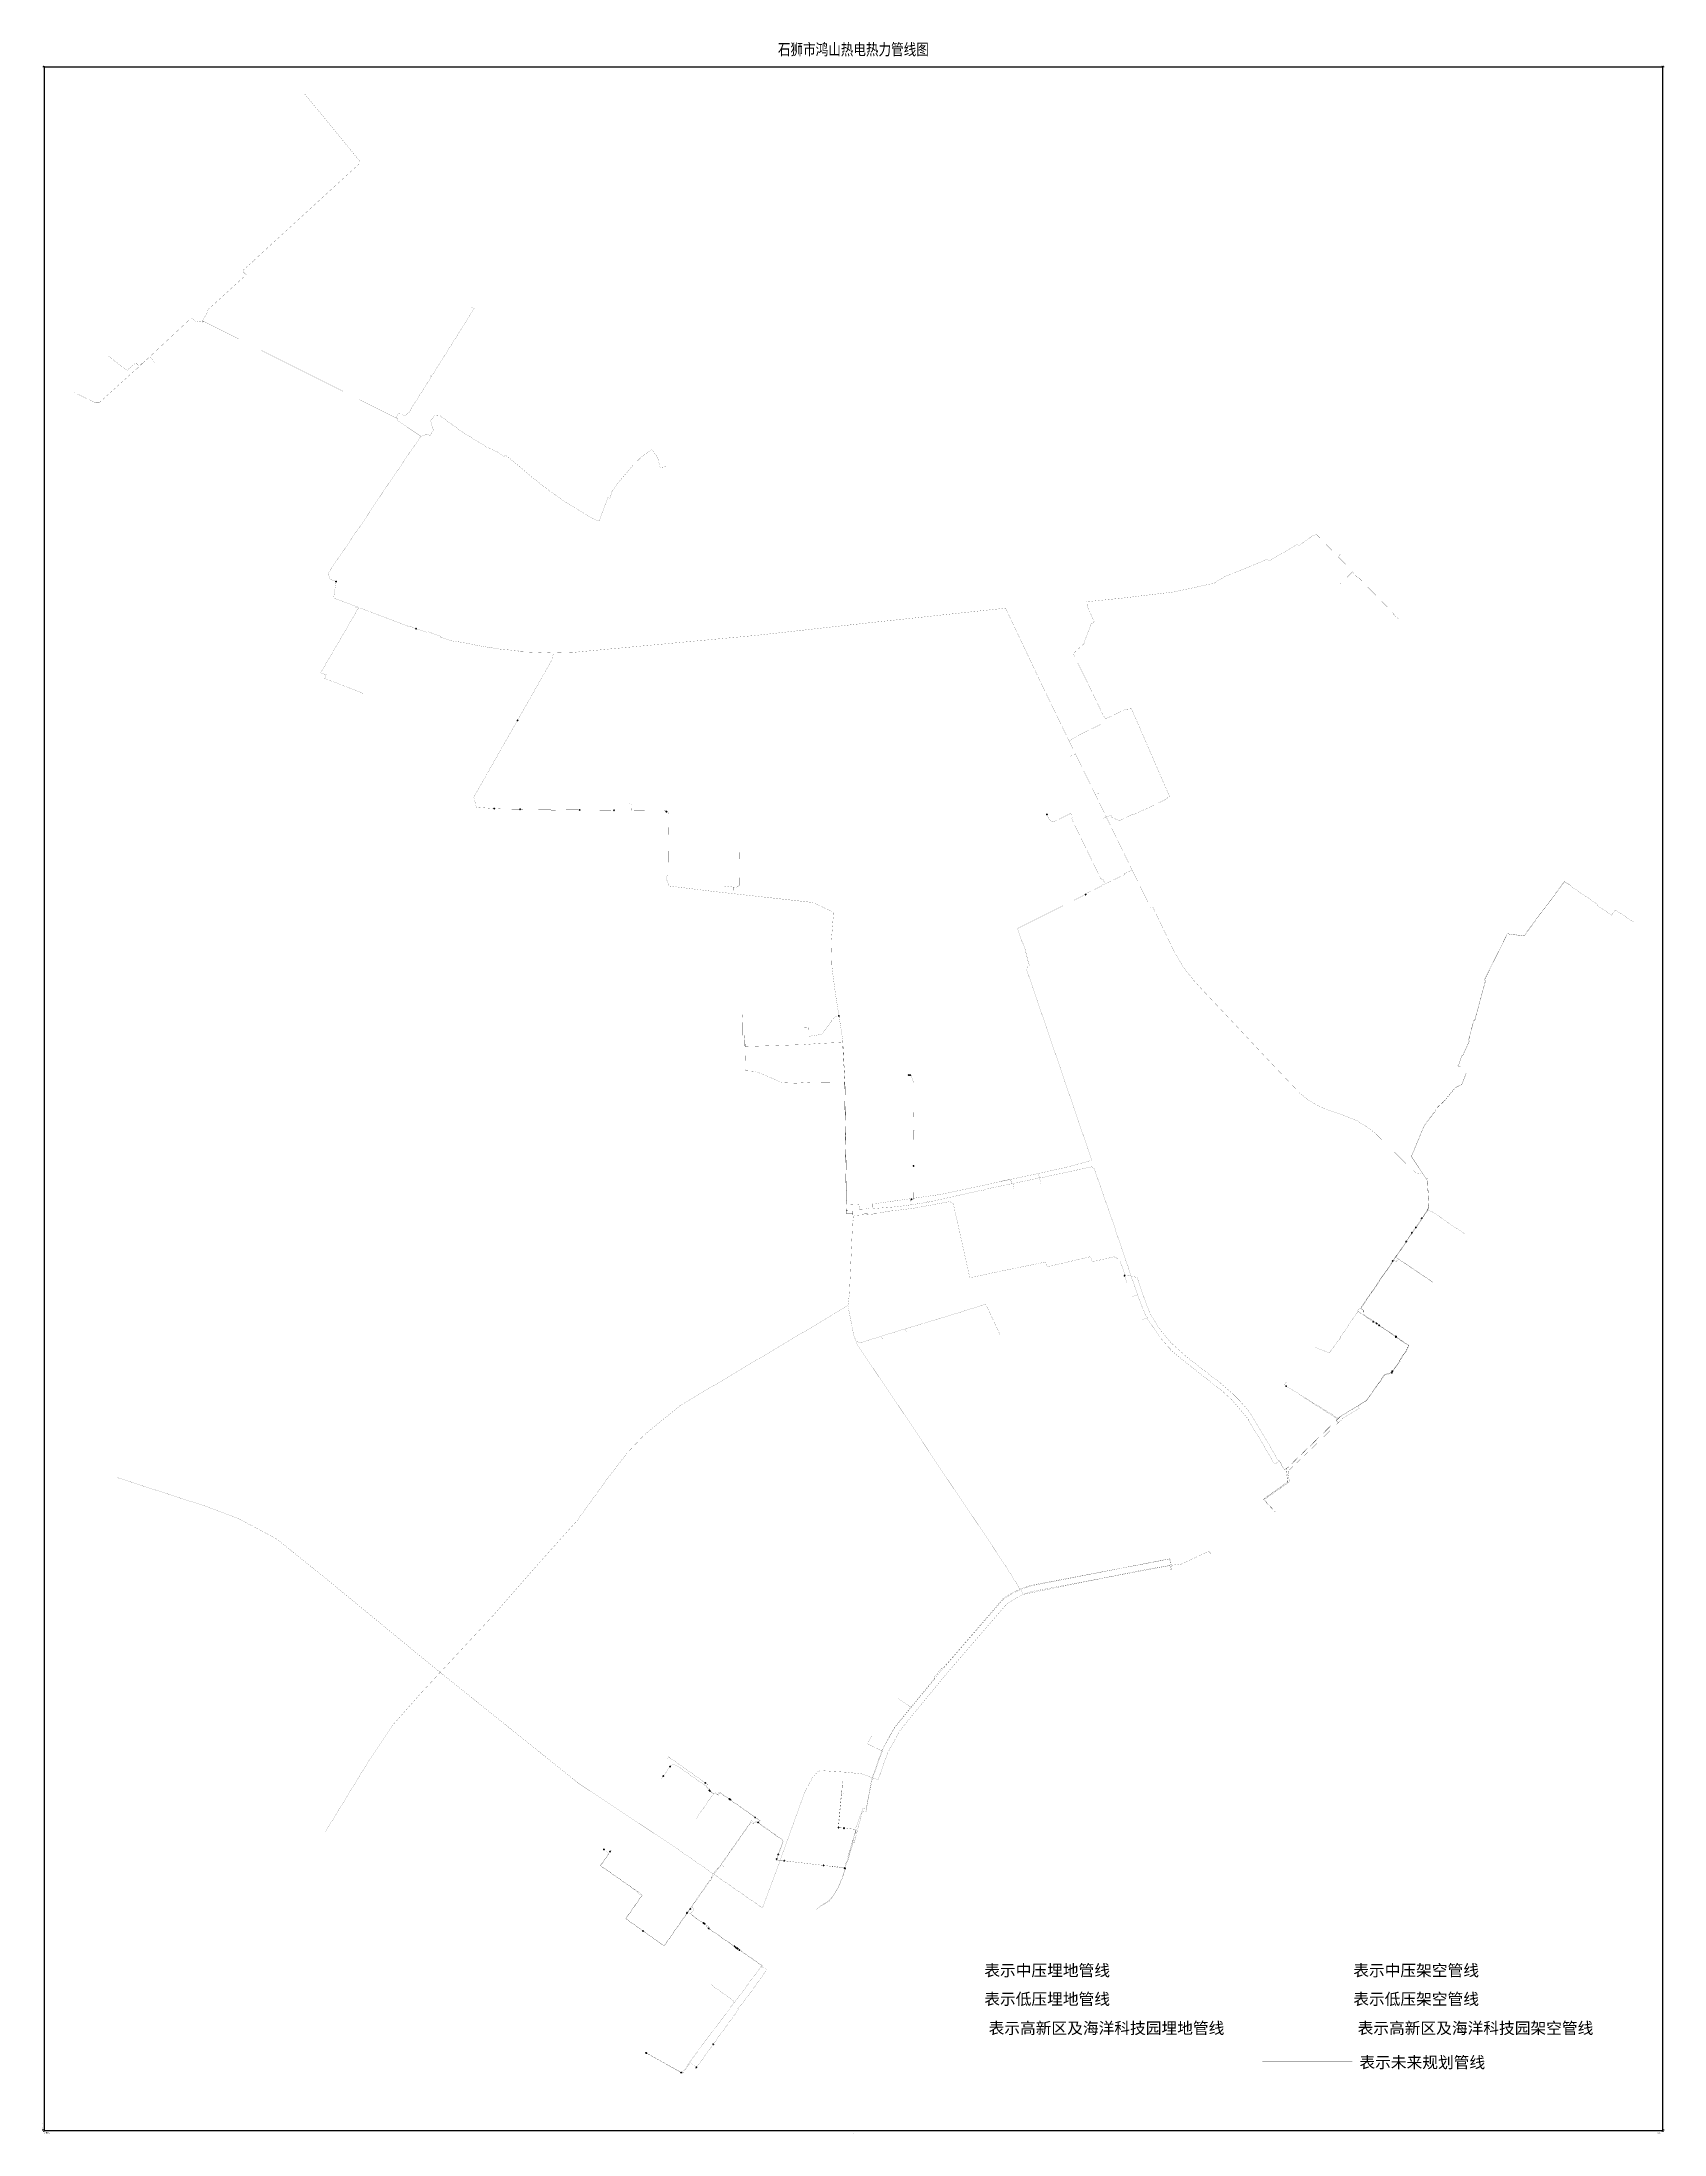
# Model space of a CAD drawing. Extents: x 368191 to 375232, y 2734299 to 2743380.
import ezdxf
from ezdxf.enums import TextEntityAlignment as Align

# ---------------------------------------------------------------- set-up
doc = ezdxf.new("R2010")
doc.units = 0
doc.header["$LTSCALE"] = 0.5
doc.linetypes.add('X1', pattern=[5, 4, -1])
doc.linetypes.add('X5', pattern=[3, 2, -1])
for name, color, linetype in [('TK', 7, 'CONTINUOUS'), ('ZJ', 7, 'CONTINUOUS'), ('中压管线', 3, 'CONTINUOUS'), ('低压管线', 1, 'CONTINUOUS'), ('抽口', 7, 'CONTINUOUS'), ('规划管线', 2, 'CONTINUOUS'), ('高新区、海洋科技园', 4, 'CONTINUOUS')]:
    doc.layers.add(name, color=color, linetype=linetype)
doc.styles.add('HZ', font='rs.shx', dxfattribs={"width": 0.8, "bigfont": 'hztxt.shx'})
doc.styles.add('宋体', font='')
doc.styles.add('等线体', font='simhei.ttf')
doc.styles.get('宋体').set_extended_font_data('SimSun')
doc.linetypes.add('732', pattern='A,9,-0.5,[162,AAA.SHX,S=1,R=0,X=0,Y=0],-0.5', length=10)

msp = doc.modelspace()

# ---------------------------------------------------------------- linework, layer by layer
at = {"layer": 'TK', "linetype": 'Continuous', "const_width": 0.25, "flags": 128}
msp.add_lwpolyline([(368195, 2734309), (375232, 2734309), (375232, 2743276), (368195, 2743276)], close=True, dxfattribs=at)
at = {"layer": 'TK', "linetype": 'Continuous', "flags": 128}
msp.add_lwpolyline([(368201, 2734315), (375226, 2734315), (375226, 2743270), (368201, 2743270)], close=True, dxfattribs=at)
at = {"layer": 'ZJ', "color": 3, "linetype": 'X5', "ltscale": 50, "const_width": 0.5, "flags": 128}
msp.add_lwpolyline([(371878.8, 2735011.9), (372269.1, 2735011.9)], dxfattribs=at)
at = {"layer": 'ZJ', "color": 3, "linetype": 'X1', "const_width": 0.5, "flags": 128}
msp.add_lwpolyline([(373480.2, 2735001.4), (373870.5, 2735001.4)], dxfattribs=at)
at = {"layer": 'ZJ', "color": 1, "linetype": 'X5', "ltscale": 50, "const_width": 0.5, "flags": 128}
msp.add_lwpolyline([(371878.8, 2734887.5), (372269.1, 2734887.5)], dxfattribs=at)
at = {"layer": 'ZJ', "color": 1, "linetype": 'Continuous', "const_width": 0.5, "flags": 128}
msp.add_lwpolyline([(373480.2, 2734877), (373870.5, 2734877)], dxfattribs=at)
at = {"layer": 'ZJ', "color": 4, "linetype": 'X5', "ltscale": 50, "const_width": 0.5, "flags": 128}
msp.add_lwpolyline([(371878.8, 2734761.2), (372269.1, 2734761.2)], dxfattribs=at)
at = {"layer": 'ZJ', "color": 4, "linetype": 'Continuous', "const_width": 0.5, "flags": 128}
msp.add_lwpolyline([(373480.2, 2734750.7), (373870.5, 2734750.7)], dxfattribs=at)
at = {"layer": 'ZJ', "color": 2, "ltscale": 50, "const_width": 0.5, "flags": 128}
msp.add_lwpolyline([(373488.4, 2734612.9), (373878.7, 2734612.9)], dxfattribs=at)
at = {"layer": '中压管线', "color": 3, "linetype": 'Continuous', "const_width": 0.5, "flags": 128}
for points in [[(371233.9, 2739068.1), (371233, 2739115.7)], [(372882.4, 2738055.8), (372870.8, 2738089.2), (372860, 2738099.4)]]:
    msp.add_lwpolyline(points, dxfattribs=at)
at = {"layer": '中压管线', "color": 3, "linetype": 'X1', "ltscale": 10, "const_width": 0.5, "flags": 128}
for points in [[(372860, 2738099.4), (372845.4, 2738106.9), (372749.5, 2738085.2), (372743.2, 2738107.7), (372585.3, 2738070.6), (372552.5, 2738063.5), (372547.9, 2738084.1), (372388.9, 2738051.8), (372327.2, 2738039.2), (372218.8, 2738015.8), (372172.7, 2738223.5), (372146.8, 2738337.9), (372132, 2738346.5), (371980.4, 2738318.6), (371903.5, 2738308.4), (371864.5, 2738304.6), (371826.7, 2738296.9), (371748.8, 2738294.1), (371683.6, 2738293.2), (371680.9, 2738518.4), (371679, 2738645.3), (371676.2, 2738865.6), (371671.8, 2738942.2), (371666.5, 2739037.5), (371574.4, 2739033.2), (371495.6, 2739027.8), (371386.2, 2739024), (371244, 2739019.4), (371242.1, 2739067.8), (371233.9, 2739068.1)], [(373557.5, 2737222.1), (373512.7, 2737299.7), (373432.8, 2737432.9), (373415.8, 2737453.2), (373389.4, 2737483.2), (373362.1, 2737510.5), (373303.7, 2737560.9), (373180.8, 2737655.8), (373158, 2737674.3), (373093.2, 2737732.3), (373045.4, 2737788.9), (373003.9, 2737855.9), (372987.6, 2737893.1), (372944.6, 2738017.1), (372892, 2738029.5), (372882.4, 2738055.8)]]:
    msp.add_lwpolyline(points, dxfattribs=at)
at = {"layer": '中压管线', "color": 3, "linetype": 'Continuous', "const_width": 0.5, "flags": 128}
for points, elevation in [([(373599.8, 2737171.8), (373603.7, 2737173.6), (373600, 2737176.7), (373707.6, 2737279.5), (373823.3, 2737392.2), (373826.2, 2737392.9), (373830.2, 2737396.1), (373830.8, 2737395.6), (373837.1, 2737402.6), (373835.7, 2737403.9), (373836.2, 2737405.6), (373909.6, 2737449.6), (373909.8, 2737449.9), (373904.2, 2737458.8), (373905.5, 2737460), (373904.6, 2737461.2), (373931.5, 2737477.4), (373933.4, 2737480.2), (373937, 2737481.8), (373938.6, 2737480.6), (374018.8, 2737591.8), (374017, 2737593), (374048.2, 2737601.3), (374049.6, 2737603.3), (374053, 2737607.9), (374052.7, 2737609.3), (374084, 2737651.7), (374082.1, 2737653.2), (374112.5, 2737695.5), (374118.7, 2737715.2), (374119.2, 2737723.6), (374067.7, 2737758.5), (373969.9, 2737824.7), (373918.7, 2737859.3), (373900.9, 2737871.3), (373910.5, 2737884.8), (373913.8, 2737883), (374054.5, 2738089.3), (374080.8, 2738127.8), (374137.1, 2738211), (374180, 2738274.2)], 22.1), ([(373557.5, 2737222.1), (373560.9, 2737224), (373583, 2737184.9), (373594, 2737186.6), (373602.8, 2737195), (373610.6, 2737186.9)], 29.8)]:
    msp.add_lwpolyline(points, dxfattribs=dict(at, elevation=elevation))
at = {"layer": '中压管线', "linetype": 'Continuous', "const_width": 0.5, "flags": 128}
for points in [[(374065.6, 2738105.5), (374067.4, 2738105.4), (374078.4, 2738098.4), (374078, 2738097.6), (374227.2, 2737996.9)], [(373716.1, 2737714.5), (373779.6, 2737689.7), (373815.4, 2737741.6), (373817.9, 2737741.3), (373829.2, 2737758), (373828.8, 2737760.9), (373902, 2737867.9), (373903, 2737867.7), (373904.3, 2737870), (373916.3, 2737861.5), (373915.9, 2737860.8), (373918.5, 2737858.9), (373918.7, 2737859.3)], [(373666, 2737497.7), (373666, 2737497.7), (373813.3, 2737404), (373813, 2737402.6), (373808.3, 2737397), (373818.1, 2737387)], [(372100.6, 2736316.4), (372095.1, 2736320.6), (372062.9, 2736280.5), (372067.3, 2736275.9)], [(371783.2, 2735988.7), (371772.8, 2735993.7), (371796.2, 2736033.3)], [(371298.7, 2735649.9), (371306.3, 2735660.3), (371287.2, 2735673.8), (371130.7, 2735783.5), (371123.7, 2735773.5), (371111.2, 2735782.1), (371106.3, 2735775.4), (371087.3, 2735789.2), (371088.4, 2735790.8), (371090.2, 2735793.5), (371082.1, 2735799.3), (371084, 2735802), (371082.5, 2735803.1), (370946.8, 2735899.3), (370933.8, 2735903.4), (370921.4, 2735899.3), (370918.1, 2735894.7), (370888.6, 2735852.9), (370882.1, 2735843.6)], [(371108.4, 2735778.3), (371107.8, 2735778.8), (371032.5, 2735670.4)], [(371667, 2735837.6), (371664.7, 2735807.4), (371665.1, 2735807.1), (371648.8, 2735631.1), (371654.7, 2735630.8), (371654.8, 2735629), (371672.5, 2735627.2), (371725.3, 2735621.8), (371689.5, 2735502.3), (371693.9, 2735501)], [(371674.8, 2735803.9), (371665.6, 2735804.8), (371667, 2735819.2), (371665.6, 2735819.4)], [(371717.5, 2735566.3), (371713.5, 2735567), (371688.2, 2735481.7), (371683, 2735483.5), (371675.2, 2735453.6), (371673.2, 2735455.6), (371615.1, 2735463.1), (371613.7, 2735462), (371583.9, 2735465.5), (371413.5, 2735485.4), (371401.4, 2735486.9), (371399.1, 2735484.9), (371379.1, 2735490.8), (371387.3, 2735513.5), (371406.8, 2735567.9), (371403, 2735570.1), (371405.5, 2735575.5), (371298.7, 2735649.9), (371291.1, 2735655.7), (371286.3, 2735649.8), (371271.9, 2735659.6), (371127.5, 2735453.6), (371126.7, 2735453.9)], [(370664.1, 2735529.1), (370661.1, 2735531), (370657.3, 2735525.5), (370615.5, 2735465.1), (370780, 2735350.1), (370777.6, 2735346.6), (370795.6, 2735334.8), (370724.8, 2735234.2), (370800.7, 2735180.5), (370892.3, 2735115.7), (371005.2, 2735276.2), (371097.2, 2735407.2), (371096.6, 2735409.9), (371101.2, 2735415.5)], [(371138.4, 2735469.1), (371151.3, 2735459.7)], [(371675.9, 2735456.4), (371676.3, 2735456.3), (371676, 2735455.2), (371677.8, 2735454.6), (371662.5, 2735402.7), (371660.5, 2735403.8), (371652.5, 2735381.2), (371643.9, 2735363), (371626.1, 2735334.9), (371616.2, 2735322.9), (371617.5, 2735320.8), (371608.4, 2735310.3), (371607, 2735309.8), (371559.9, 2735280.9), (371559.8, 2735280.3), (371551.4, 2735275.2), (371549.8, 2735277.5)], [(371011.2, 2735284.8), (371021.8, 2735276.2), (371005.7, 2735253.5), (371075.4, 2735204.9), (371073.1, 2735201.2), (371085.9, 2735192.2), (371197.8, 2735114.4), (371210.9, 2735105.3), (371310.8, 2735035.8), (371320, 2735028.9), (371318, 2735025.9), (371335.3, 2735013.2), (371334.3, 2735012.2), (371336.3, 2735010.5), (371308.2, 2734972), (371308.5, 2734970.7)], [(371239.1, 2734877.1), (371240.1, 2734877.8), (371288.9, 2734943.9)], [(371145.5, 2734744.8), (371190.6, 2734806.5), (371190.5, 2734807.3)], [(371198.3, 2734817.1), (371213.9, 2734839.2), (371210.4, 2734842), (371219.7, 2734854.3), (371221.7, 2734853.1)], [(371052.6, 2734616.7), (371076.6, 2734649.5), (371105.2, 2734689.4), (371125.9, 2734718.1)], [(370804.5, 2734657.4), (370971.7, 2734564.4), (370971.6, 2734563.4)], [(370979.7, 2734572.3), (370995.5, 2734593.8), (370995.3, 2734595.3), (371004.8, 2734608.8), (371030, 2734589.9), (371031.5, 2734588.6), (371032, 2734589.3), (371044, 2734605)]]:
    msp.add_lwpolyline(points, dxfattribs=at)
for points, elevation in [([(372891.4, 2738031.1), (372888.5, 2738030.2), (372890.5, 2738024.4), (372900.3, 2737996.8)], 24.8), ([(373807.9, 2737399.2), (373819, 2737387.9)], 26), ([(371025.7, 2734578.9), (371034.2, 2734590.3), (371033.2, 2734590.9)], 43)]:
    msp.add_lwpolyline(points, dxfattribs=dict(at, elevation=elevation))
at = {"layer": '中压管线', "color": 3, "linetype": 'X1', "ltscale": 10, "const_width": 0.5, "elevation": 22.1, "flags": 128}
msp.add_lwpolyline([(373546.7, 2737003.4), (373497.6, 2737053.2), (373603.8, 2737128.4), (373605.4, 2737132.6), (373599.8, 2737171.8)], dxfattribs=at)
at = {"layer": '中压管线', "linetype": 'X1', "ltscale": 10, "const_width": 0.5, "flags": 128}
msp.add_lwpolyline([(373092.7, 2736749.7), (373086.1, 2736796.4), (372531.2, 2736687.9, 0.118608), (372364.2, 2736620.7), (372100.6, 2736316.4)], format="xyb", dxfattribs=at)
for points in [[(372067.3, 2736275.9), (371891.8, 2736062.3), (371844.4, 2735977.5), (371795.3, 2735839.4), (371777.6, 2735754), (371768.6, 2735699.3), (371753.2, 2735701.7), (371717.5, 2735566.3)], [(371838.9, 2735962), (371783.2, 2735988.7)], [(371126.7, 2735453.9), (371101.2, 2735415.5)], [(371288.9, 2734943.9), (371308.5, 2734970.7)], [(371221.7, 2734853.1), (371239.1, 2734877.1)], [(371190.5, 2734807.3), (371198.3, 2734817.1)], [(371125.9, 2734718.1), (371145.5, 2734744.8)], [(371044, 2734605), (371052.6, 2734616.7)], [(370971.6, 2734563.4), (370979.7, 2734572.3)]]:
    msp.add_lwpolyline(points, dxfattribs=at)
at = {"layer": '低压管线', "color": 1, "linetype": 'Continuous', "const_width": 0.5, "flags": 128}
for points, elevation in [([(373593.3, 2737185.7), (373593.7, 2737186.9), (373698, 2737287.4), (373826.5, 2737412.7), (373935.4, 2737479.6), (373938.3, 2737479), (374017.6, 2737593), (374018.8, 2737596.1), (374049.4, 2737604.3), (374086.4, 2737653.8), (374083.1, 2737656), (374112, 2737696.8), (374125.2, 2737722.3), (374067.8, 2737761.6), (373930.2, 2737855.7), (373928.3, 2737855.5), (373926.8, 2737876.5), (373916.9, 2737883.7), (374082.9, 2738126.6), (374207.3, 2738309.1), (374204.8, 2738311.1), (374211, 2738320), (374205.5, 2738445.1), (374201.3, 2738445), (374134.3, 2738545.7), (374137.8, 2738547.5), (374192, 2738677.2), (374242, 2738743.5), (374238.6, 2738746.1), (374278.2, 2738782.6), (374325.2, 2738839.9), (374355.7, 2738855.6), (374373.6, 2738905.6), (374347.5, 2738931.1), (374337.8, 2738935.3), (374339.5, 2738939.4), (374340.6, 2738938.9), (374354.2, 2738978.9), (374358.7, 2738980.4), (374388.1, 2739045.6), (374384.6, 2739048.5), (374406.3, 2739133.1), (374410.4, 2739132), (374457.6, 2739306.4), (374452.8, 2739308.3), (374551.8, 2739508.3), (374623.8, 2739498.7), (374732.4, 2739644.7), (374799.9, 2739735.3), (374893.3, 2739669.1), (374894.6, 2739670.1), (374943.8, 2739635.1), (374944.6, 2739630.1), (375004, 2739589.1), (375019.5, 2739612), (375100.5, 2739559.7), (375103, 2739562.8)], 22.2), ([(371234.9, 2738940.3), (371234.7, 2738943.2)], 47.8), ([(371462.6, 2738865), (371462.8, 2738860.4)], 45.8), ([(374204.4, 2738307.5), (374203.2, 2738308.3), (374207.2, 2738310.5), (374210.9, 2738317.6), (374209.9, 2738318.4)], 22.3), ([(373561.6, 2737219), (373584.4, 2737182.8), (373593.1, 2737190.1), (373595.7, 2737190.5)], 28.2)]:
    msp.add_lwpolyline(points, dxfattribs=dict(at, elevation=elevation))
for points in [[(371233.9, 2739069.6), (371233.8, 2739116), (371231.6, 2739165.6)], [(372757.6, 2738492.7), (372755.3, 2738491.6), (372749.1, 2738494.9), (372748.6, 2738497.6)], [(372527.2, 2738449.6), (372526.5, 2738452.2), (372502.1, 2738444.9)], [(371788, 2738315.3), (371788.1, 2738317.7), (371766.2, 2738314.5)], [(372037.6, 2738343.8), (372037.5, 2738345.8), (372014.1, 2738340.1)], [(372282.1, 2738399.4), (372282.6, 2738396.9), (372256.9, 2738392.8)], [(372835.8, 2738269.7), (372833.9, 2738269), (372828.3, 2738289.4)], [(372907.9, 2738054.3), (372909.3, 2738054.8), (372901.8, 2738074.2)], [(372988.9, 2737838.3), (372991.1, 2737839.5), (372980.7, 2737855.4)], [(373089.6, 2737703.2), (373091.1, 2737704.9), (373076.9, 2737718.4)], [(373264.7, 2737561.4), (373266.3, 2737563.5), (373243.2, 2737579.4)], [(373427.9, 2737397.5), (373430.1, 2737398.5), (373415.4, 2737416.2)]]:
    msp.add_lwpolyline(points, dxfattribs=at)
at = {"layer": '低压管线', "color": 1, "linetype": 'X1', "ltscale": 10, "const_width": 0.5, "flags": 128}
for points in [[(371766.2, 2738314.5), (371740, 2738313.3), (371737.4, 2738332.4), (371682.1, 2738335), (371679.8, 2738518.3), (371677.9, 2738645.3), (371675, 2738865.7), (371580.8, 2738864.7), (371521.5, 2738863.5), (371462.8, 2738860.4), (371405, 2738862.5), (371357.2, 2738883.2), (371288.7, 2738911.7), (371245.1, 2738914.4), (371242.8, 2739011.5), (371241.7, 2739070), (371233.9, 2739069.6)], [(372748.6, 2738497.6), (372527.2, 2738449.6)], [(372828.3, 2738289.4), (372757.6, 2738492.7)], [(372502.1, 2738444.9), (372282.1, 2738399.4)], [(372014.1, 2738340.1), (371937, 2738328.6), (371885.5, 2738322.9), (371788, 2738315.3)], [(372256.9, 2738392.8), (372037.6, 2738343.8)], [(372901.8, 2738074.2), (372856.4, 2738206.6), (372835.8, 2738269.7)], [(372980.7, 2737855.4), (372959.2, 2737908), (372907.9, 2738054.3)], [(373076.9, 2737718.4), (373077.9, 2737719.6), (373043.7, 2737757.2), (372988.9, 2737838.3)], [(373243.2, 2737579.4), (373128.7, 2737670.5), (373089.6, 2737703.2)], [(373415.4, 2737416.2), (373355.4, 2737486.7), (373315.5, 2737523.1), (373264.7, 2737561.4)], [(373561.6, 2737219), (373541.3, 2737207.2), (373486.5, 2737301.3), (373427.9, 2737397.5)]]:
    msp.add_lwpolyline(points, dxfattribs=at)
for points, elevation in [([(371244.4, 2738943.3), (371234.7, 2738943.2)], 47.2), ([(373543.4, 2736999.4), (373491.8, 2737054.9), (373597.6, 2737129.8), (373592, 2737184.6)], 22.3), ([(373544.6, 2737001), (373494.2, 2737054.7), (373599.5, 2737128.5), (373593.3, 2737185.7)], 22.2)]:
    msp.add_lwpolyline(points, dxfattribs=dict(at, elevation=elevation))
at = {"layer": '低压管线', "linetype": 'Continuous', "const_width": 0.5, "flags": 128}
for points in [[(371964, 2738895.1), (371959.4, 2738895.2), (371953.7, 2738895.3), (371950.6, 2738895.3)], [(371976.6, 2738800), (371976.9, 2738859.5), (371975.2, 2738859.6)], [(371978.2, 2738714), (371975.8, 2738714), (371976.6, 2738779.6)], [(371975.2, 2738519.3), (371975.7, 2738656.4), (371977.7, 2738656.4)], [(373592, 2737184.6), (373591.8, 2737186.7), (373696.8, 2737288), (373825.9, 2737413.6), (373935.2, 2737480.4), (373937.9, 2737480.1), (374016.4, 2737593.5), (374048.6, 2737604.8), (374051.8, 2737609.1), (374052.4, 2737610), (374084.4, 2737653.4), (374081.9, 2737655.9), (374110.6, 2737696.9), (374123.3, 2737721.7), (373994.9, 2737809.8), (373983.8, 2737817.4), (373929.5, 2737854.7), (373927.3, 2737854.6), (373925.6, 2737875.8), (373914.6, 2737883.1), (374082, 2738127.4), (374113, 2738172.9), (374155, 2738234.7), (374206.9, 2738311.1), (374218, 2738303.7), (374219.7, 2738306.1), (374365.6, 2738206.8)], [(374057.9, 2738092.2), (374069.4, 2738086.2), (374079.2, 2738098.1), (374080.8, 2738097), (374081.4, 2738096.1), (374229, 2737996.4)], [(373592, 2737563.7), (373583.8, 2737550.5), (373592.1, 2737545.4), (373816.9, 2737406.8), (373815.4, 2737404.8), (373816.2, 2737404.2)], [(372100.7, 2736319.4), (372069, 2736280.7)], [(371906.3, 2736189.6), (371901.7, 2736184.2)], [(371303.5, 2735649.3), (371309.4, 2735658.8), (371178.8, 2735751), (371177.3, 2735752), (371175.2, 2735753.5), (371135.6, 2735781.5), (371127, 2735769.8), (371111.7, 2735779.9), (371108.9, 2735776.7), (371090.9, 2735788.6), (371088.1, 2735790.4), (371091.3, 2735795), (371073.6, 2735807.6), (371080.3, 2735816.9), (371070.8, 2735823.7), (370915.5, 2735933.6), (370915.8, 2735934), (370911.2, 2735937.5), (370902.7, 2735925.8)], [(371723, 2735609.5), (371721.1, 2735610), (371724.3, 2735621.7), (371673, 2735627), (371649.2, 2735629.4), (371647.1, 2735629.6), (371661.4, 2735778.8), (371663, 2735796.8)], [(371661.4, 2735778.8), (371662.9, 2735778.6), (371662.7, 2735777.6), (371670.6, 2735776.3)], [(371125.1, 2735455.9), (371129.1, 2735453.2), (371267, 2735649.6), (371269, 2735652.7), (371279.2, 2735645.5), (371289.8, 2735653.2), (371296.6, 2735654.2), (371303.5, 2735649.3), (371401.2, 2735580), (371404.6, 2735577.4), (371405.6, 2735575.6), (371404.9, 2735572.4), (371408.1, 2735570.5), (371409.6, 2735569.5), (371381.1, 2735492.9), (371379.5, 2735488.5), (371380.8, 2735488.2)], [(371723.1, 2735625.6), (371727.4, 2735624.6), (371684.9, 2735478.4), (371677.2, 2735453.1), (371676.1, 2735449.6), (371674.3, 2735449.9), (371675, 2735453.2), (371616.4, 2735461.6), (371400.2, 2735487.2), (371396.6, 2735484.2)], [(371098.8, 2735417.8), (371095.7, 2735413.3), (371098.9, 2735410.2), (371090.8, 2735400.3), (371089.1, 2735399.8), (370992.1, 2735260.4), (370990.9, 2735258.6), (370892.1, 2735116.5), (370725.9, 2735234.4), (370727.1, 2735235.8), (370798, 2735336.5), (370616.3, 2735463.5), (370654, 2735517.2), (370630.7, 2735534.6), (370629.1, 2735535.8)], [(371710.3, 2735565.7), (371716.6, 2735563.8), (371719.3, 2735571.5), (371709.5, 2735575.1)], [(371569.6, 2735289.7), (371578.3, 2735294.7), (371606.3, 2735312), (371615, 2735322.4), (371616.2, 2735321.6), (371626.9, 2735334.1), (371644.8, 2735362.8), (371653.3, 2735380.8), (371662.1, 2735403.9), (371663.8, 2735403.6), (371674.8, 2735439.6), (371675.8, 2735439.4), (371679.9, 2735454.8), (371677.9, 2735455.3)], [(371311.9, 2735025.3), (371315.1, 2735022.7), (371316.5, 2735024.7), (371315.4, 2735025.7), (371317.5, 2735028.8), (371218.9, 2735097.9), (371210.7, 2735103.6), (371207.9, 2735105.6), (371203.7, 2735108.6), (371085.3, 2735191.5), (371089.6, 2735196.7), (371067.5, 2735212), (371062.5, 2735215.5), (370994, 2735263.1)], [(371194.8, 2734872.1), (371192.2, 2734874), (371194.4, 2734877.4), (371095, 2734948)], [(371198.2, 2734870.7), (371195, 2734872.5), (371192.7, 2734869.1), (371194, 2734867.9)], [(370967.4, 2734564), (370966.2, 2734564.8), (370966.8, 2734566.1), (370965.9, 2734566.6), (370815, 2734650.7), (370813.6, 2734651.5), (370803.7, 2734657)]]:
    msp.add_lwpolyline(points, dxfattribs=at)
at = {"layer": '低压管线', "linetype": 'X1', "ltscale": 10, "const_width": 0.5, "flags": 128}
for points in [[(371975.2, 2738859.6), (371964, 2738895.1)], [(371976.6, 2738779.6), (371976.6, 2738800)], [(371977.7, 2738656.4), (371978.2, 2738714)], [(372069, 2736280.7), (371929.2, 2736111.1), (371891.1, 2736062.7), (371837.3, 2735965), (371792.7, 2735839.4), (371768.8, 2735709.8), (371755, 2735712.5), (371723.1, 2735625.6)], [(371962.6, 2736151.6), (371906.3, 2736189.6)], [(371125.1, 2735455.9), (371098.8, 2735417.8)], [(371396.6, 2735484.2), (371380.8, 2735488.2)], [(371311.9, 2735025.3), (371198.2, 2734870.7)], [(371194, 2734867.9), (370967.4, 2734564)]]:
    msp.add_lwpolyline(points, dxfattribs=at)
at = {"layer": '低压管线', "linetype": 'Continuous', "const_width": 0.5, "elevation": 33.9, "flags": 128}
msp.add_lwpolyline([(371962.3, 2738356.1), (371965, 2738356.4), (371974.5, 2738357.4), (371975, 2738501.3), (371975, 2738505.2)], dxfattribs=at)
at = {"layer": '低压管线', "linetype": 'X1', "ltscale": 10, "const_width": 0.5, "flags": 128}
for points, elevation in [([(371975, 2738505.2), (371975.2, 2738519.3)], 33.9), ([(372350.4, 2738434), (372395.6, 2738443.1), (372400.5, 2738424.1)], 28), ([(372405.9, 2738425), (372410.8, 2738399.6)], 28.3), ([(371962.3, 2738356.1), (371964.3, 2738332.7)], 33.9), ([(372923, 2737934), (372947.2, 2737942.3)], 23), ([(372965.7, 2737832.4), (372989.3, 2737842.3)], 23.9)]:
    msp.add_lwpolyline(points, dxfattribs=dict(at, elevation=elevation))
msp.add_lwpolyline([(373096.3, 2736749.6), (373088.2, 2736795.4), (372528.5, 2736689.6, 0.130714), (372362, 2736622.1), (372100.7, 2736319.4)], format="xyb", dxfattribs=at)
at = {"layer": '抽口', "color": 4, "linetype": 'Continuous', "lineweight": 50}
for centre in [(369468.7, 2741037.6), (369815.6, 2740832.6), (370255.8, 2740435.1), (370155, 2740052.3), (370266.8, 2740049.5), (370526, 2740046.4), (370675.1, 2740044.9), (370901.6, 2740039.2), (370902.7, 2740038.4), (372553.3, 2740026.5), (372721.2, 2739679.1), (371650.9, 2739152.2)]:
    msp.add_circle(centre, 1, dxfattribs=at)
at = {"layer": '抽口', "color": 1, "linetype": 'Continuous', "lineweight": 50}
for centre in [(371953.7, 2738895.3), (371959.4, 2738895.2), (371975, 2738501.3, 33.9), (371965, 2738356.4, 33.9), (374155, 2738234.7), (374113, 2738172.9), (373983.8, 2737817.4), (373994.9, 2737809.8), (374067.8, 2737761.6, 22.2), (374051.8, 2737609.1), (374052.4, 2737610), (373592.1, 2737545.4), (371070.8, 2735823.7), (371090.9, 2735788.6), (371175.2, 2735753.5), (371177.3, 2735752), (371178.8, 2735751), (371300, 2735651.8), (371649.2, 2735629.4, 59.2), (371673, 2735627, 59.2), (370630.7, 2735534.6), (371381.1, 2735492.9), (371675, 2735453.2), (371677.2, 2735453.1, 24.8), (370990.9, 2735258.6), (370992.1, 2735260.4), (371062.5, 2735215.5), (371067.5, 2735212), (371203.7, 2735108.6), (371207.9, 2735105.6), (371210.7, 2735103.6), (371218.9, 2735097.9), (370813.6, 2734651.5), (370815, 2734650.7), (370965.9, 2734566.6)]:
    msp.add_circle(centre, 1, dxfattribs=at)
at = {"layer": '抽口', "color": 3, "linetype": 'Continuous', "lineweight": 50}
for centre in [(374180, 2738274.2, 22.2), (374137.1, 2738211, 22.1), (374054.5, 2738089.3, 22.1), (372890.5, 2738024.4, 49.6), (373969.9, 2737824.7, 22.1), (374067.7, 2737758.5, 22.1), (374049.6, 2737603.3, 22.1), (370918.1, 2735894.7, 29), (370888.6, 2735852.9, 29), (371088.4, 2735790.8, 29), (371287.2, 2735673.8), (371672.5, 2735627.2, 59.2), (370657.3, 2735525.5, 29), (371387.3, 2735513.5, 24.8), (371413.5, 2735485.4, 24.8), (371583.9, 2735465.5, 24.8), (371005.2, 2735276.2, 29), (370800.7, 2735180.5, 29), (371085.9, 2735192.2), (371197.8, 2735114.4), (371210.9, 2735105.3), (371105.2, 2734689.4), (371032, 2734589.3)]:
    msp.add_circle(centre, 1, dxfattribs=at)
at = {"layer": '规划管线', "linetype": '732', "const_width": 0.5, "flags": 128}
msp.add_lwpolyline([(372649.8, 2740345.1), (372529.1, 2740594.1), (372373.8, 2740922.1), (371724.4, 2740852.2), (371299, 2740804.6), (370493.8, 2740729.7), (370411.8, 2740727.4)], dxfattribs=at)
at = {"layer": '规划管线', "linetype": '732', "const_width": 0.5, "elevation": 22.5, "flags": 128}
msp.add_lwpolyline([(372923.4, 2739785), (373003.8, 2739621.6), (373012.5, 2739625.7), (373109.4, 2739423.6), (373146.8, 2739362.7), (373189, 2739308.3), (373229.3, 2739264.1), (373315, 2739173.2), (373537, 2738936.7), (373651.2, 2738817.1), (373683, 2738791.1), (373719.7, 2738767.8), (373767.9, 2738745.4), (373833.6, 2738723.5), (373896.8, 2738698.6), (373947.9, 2738667.1), (373982, 2738639.4), (374142.7, 2738480.9), (374158.3, 2738470.3), (374178.2, 2738465.9), (374184.7, 2738469.9)], dxfattribs=at)
at = {"layer": '规划管线', "color": 2, "linetype": 'Continuous', "const_width": 0.5, "elevation": 22.2, "flags": 128}
msp.add_lwpolyline([(374180, 2738274.2), (374204.8, 2738309.8), (374203.4, 2738310.9), (374210, 2738320.3), (374204.5, 2738444.1), (374200.7, 2738444), (374132.8, 2738546.1), (374137.1, 2738548.2), (374191.1, 2738677.7), (374240.6, 2738743.4), (374237.1, 2738746), (374277.5, 2738783.3), (374324.5, 2738840.6), (374354.9, 2738856.3), (374372.4, 2738905.3), (374346.9, 2738930.2), (374336.5, 2738934.8), (374339, 2738940.7), (374340, 2738940.2), (374353.4, 2738979.7), (374358, 2738981.2), (374386.9, 2739045.3), (374383.4, 2739048.2), (374405.6, 2739134.3), (374409.7, 2739133.2), (374456.4, 2739305.8), (374451.4, 2739307.7), (374551.3, 2739509.3), (374623.4, 2739499.7), (374731.6, 2739645.3), (374799.7, 2739736.6), (374821.8, 2739720.9)], dxfattribs=at)
at = {"layer": '规划管线', "const_width": 0.5, "flags": 128}
msp.add_lwpolyline([(371650.9, 2739152.2), (371628.6, 2739146.6), (371624.3, 2739136), (371619.2, 2739135.6), (371616.6, 2739131.8), (371618.4, 2739129.7), (371586.9, 2739087.7), (371575.4, 2739072), (371519.6, 2739063.7), (371518.7, 2739101.1), (371501, 2739100.5)], dxfattribs=at)
at = {"layer": '规划管线', "linetype": 'Continuous', "const_width": 0.5, "flags": 128}
msp.add_lwpolyline([(371689.8, 2737894.9), (370962.1, 2737461.5), (370806.6, 2737334.6), (370730.6, 2737254), (370642.6, 2737139.6), (370513.6, 2736960.7), (370354.7, 2736783.9), (370151, 2736551.1), (369836, 2736212.3), (369710.3, 2736069.6), (369616.5, 2735929.2), (369421.7, 2735610.7)], dxfattribs=at)
msp.add_lwpolyline([(368519.9, 2737148.2), (368907.2, 2737022.6), (369044.3, 2736970.9), (369209.4, 2736883.1), (369414.9, 2736718), (369895.4, 2736323.1), (370518.1, 2735823.7), (370944.6, 2735540.1), (371318.9, 2735280.9), (371387.2, 2735464), (371502, 2735782.4), (371534, 2735843), (371557, 2735870.5), (371569.8, 2735877.1), (371683.9, 2735869.8), (371750.6, 2735862.5), (371820.8, 2735837.1), (371862.2, 2735953.8), (371913.8, 2736047.6), (371950.4, 2736094), (372121.3, 2736301.6), (372374.1, 2736594.4, -0.14858), (372532.6, 2736662.7), (373066.3, 2736762.9), (373088.8, 2736766.4), (373091.3, 2736749.5)], format="xyb", dxfattribs=at)
at = {"layer": '高新区、海洋科技园', "linetype": 'Continuous', "const_width": 0.5, "flags": 128}
for points in [[(369575.7, 2742856.5), (369330.6, 2743155.8)], [(369215.4, 2742526.4), (369548.5, 2742831.9)], [(369107.7, 2742427), (369108.6, 2742428.5), (369191.6, 2742504.8)], [(368911.6, 2742209.2), (368909.4, 2742211.2), (368914.6, 2742219.5), (369078.3, 2742369)], [(370038.6, 2742176.8), (370067.6, 2742221.3), (370057.1, 2742227)], [(368838.7, 2742181.2), (368837.8, 2742179.4), (368604, 2741961.2), (368602.4, 2741960.8)], [(369025.4, 2742100.6), (368890.5, 2742168.2), (368887.6, 2742163.1), (368871.3, 2742166.9), (368861.7, 2742165.1)], [(368894.2, 2742163.8), (368895.3, 2742165.8)], [(369795.7, 2741790.5), (369883.2, 2741928.9), (370021.7, 2742149.2)], [(369363.6, 2741930.8), (369049.5, 2742088.3)], [(368638.6, 2741993.5), (368637.5, 2741994.7), (368613.2, 2741972.4), (368599.9, 2741986.3), (368561.3, 2741954.4), (368560.7, 2741954), (368480, 2742015.8)], [(368678.2, 2741991.8), (368678.6, 2741989.6), (368679.2, 2741989.1)], [(368425, 2741812.9), (368333.2, 2741857.5)], [(369732.6, 2741737.2), (369733.8, 2741744.9), (369413.3, 2741905.9)], [(369873.3, 2741931.7), (369872.5, 2741932.2)], [(369882.3, 2741927.6), (369881.1, 2741928.3)], [(369728.6, 2741747.5), (369729.7, 2741749.4)], [(369551.1, 2740930.9), (369550.2, 2740927.4), (369565.2, 2740921.7), (369401.9, 2740642.3), (369401.5, 2740641.3), (369424.4, 2740632.4), (369425.4, 2740632.5)], [(370067.5, 2740094.8), (370065.6, 2740101.2), (370255.8, 2740435.1), (370405.2, 2740697.5), (370411.8, 2740727.4), (370262.5, 2740732.9), (370258.6, 2740736.8), (370175.3, 2740744.7), (370077.6, 2740760.9), (370020.3, 2740773)], [(369515.2, 2740580), (369419, 2740617)], [(369583.7, 2740550.6), (369582.7, 2740551.2), (369583.4, 2740553.2)], [(372659.5, 2740281.4), (372654.7, 2740279.2)], [(370155, 2740052.3), (370081, 2740057.6), (370077.7, 2740056.5)], [(370235.1, 2740049.8), (370181, 2740050.8)], [(370319.9, 2740049), (370266.8, 2740049.5), (370263.9, 2740049.5)], [(370401.5, 2740045.1), (370399.3, 2740048.3), (370342.8, 2740048.5)], [(370431.1, 2740047.5), (370375, 2740048)], [(370544.6, 2740046.1), (370526, 2740046.4), (370485.8, 2740046.9)], [(370697.3, 2740044.7), (370675.1, 2740044.9), (370577.4, 2740045.9)], [(370910.4, 2739912.7), (370912.3, 2740032.7), (370908.5, 2740034.3), (370902.7, 2740038.4), (370901.6, 2740039.2), (370896.7, 2740042.6), (370742.5, 2740044.3)], [(370743.1, 2740073.5), (370743.2, 2740071.9), (370750.7, 2740072), (370750.9, 2740067.2)], [(370750.7, 2740049.4), (370750.6, 2740044.2)], [(370905.6, 2740036.4), (370907.7, 2740032.8)], [(372553.9, 2740025.3), (372553.3, 2740026.5), (372551.9, 2740029.1)], [(372595, 2740000.8), (372594.7, 2740001.3), (372580.2, 2739994), (372565.2, 2740001.6), (372563.3, 2740005.5)], [(372656.9, 2740031.2), (372627.8, 2740017)], [(372798.3, 2739741.5), (372798.6, 2739742.8), (372790, 2739745.7), (372788.5, 2739747.4), (372788.4, 2739748.9), (372786.9, 2739748.5), (372662.3, 2740004.4), (372661.6, 2740008.8), (372663.9, 2740016.4)], [(370900, 2739752.9), (370905.6, 2739761.2), (370908.8, 2739762.6), (370910, 2739880.7)], [(371194.8, 2739711.1), (371203.1, 2739710.2), (371210.5, 2739712.8), (371215.1, 2739717.2), (371217.6, 2739718.1), (371219.3, 2739862.4), (371236.5, 2739862.4)], [(372892.6, 2739766.7), (372865.7, 2739753.8)], [(371346.1, 2739665.9), (371114.5, 2739691.5)], [(372722.8, 2739683.1), (372723.2, 2739680.2), (372721.2, 2739679.1), (372666, 2739652.2)], [(372794, 2739720.1), (372794.1, 2739718), (372769.2, 2739705.8)], [(372836, 2739739.4), (372805.6, 2739725)], [(372808.6, 2739726.4), (372808.2, 2739727.3), (372806.5, 2739726.6), (372805.9, 2739726.8)], [(371652.6, 2739141.6), (371635.7, 2739246.8), (371620.4, 2739365.2), (371617.5, 2739474.4), (371627.7, 2739602.1)], [(372638.7, 2739638.5), (372427, 2739532.5), (372425.8, 2739530.3), (372445.8, 2739473.8), (372450.6, 2739464.6), (372458, 2739443.9)], [(371714.3, 2738262.7), (371710.4, 2738262.9)]]:
    msp.add_lwpolyline(points, dxfattribs=at)
at = {"layer": '高新区、海洋科技园', "linetype": 'X1', "ltscale": 5, "const_width": 0.5, "flags": 128}
for points in [[(369548.5, 2742831.9), (369575.7, 2742856.5)], [(369191.6, 2742504.8), (369215.4, 2742526.4)], [(369078.3, 2742369), (369060.9, 2742385.4), (369107.7, 2742427)], [(368861.7, 2742165.1), (368838.7, 2742181.2)], [(368894.2, 2742163.8), (368887.8, 2742167.4), (368911.6, 2742209.2)], [(370021.7, 2742149.2), (370038.6, 2742176.8)], [(369049.5, 2742088.3), (369025.4, 2742100.6)], [(368602.4, 2741960.8), (368439.5, 2741812.9), (368425, 2741812.9)], [(368660.1, 2742013.6), (368678.2, 2741991.8)], [(369413.3, 2741905.9), (369363.6, 2741930.8)], [(369881.1, 2741928.3), (369873.3, 2741931.7)], [(369729.7, 2741749.4), (369740.5, 2741767.8), (369752.5, 2741762.1), (369766.5, 2741757.5), (369786, 2741770.9), (369795.7, 2741790.5)], [(369419, 2740617), (369425.4, 2740632.5)], [(369583.4, 2740553.2), (369515.2, 2740580)], [(372659.5, 2740281.4), (372677, 2740289.6)], [(370077.7, 2740056.5), (370067.5, 2740094.8)], [(370181, 2740050.8), (370155, 2740052.3)], [(370263.9, 2740049.5), (370235.1, 2740049.8)], [(370342.8, 2740048.5), (370319.9, 2740049)], [(370375, 2740048), (370346.2, 2740048.3)], [(370485.8, 2740046.9), (370401.5, 2740045.1)], [(370577.4, 2740045.9), (370544.6, 2740046.1)], [(370742.5, 2740044.3), (370697.3, 2740044.7)], [(370750.9, 2740067.2), (370750.7, 2740049.4)], [(370907.7, 2740032.8), (370941.6, 2740033.3)], [(372551.9, 2740029.1), (372538.8, 2740022.7)], [(372563.3, 2740005.5), (372553.9, 2740025.3)], [(372627.8, 2740017), (372595, 2740000.8)], [(372663.9, 2740016.4), (372656.9, 2740031.2)], [(370910, 2739880.7), (370910.4, 2739912.7)], [(372917.2, 2739797.6), (372923.4, 2739785), (372890.8, 2739770.3), (372892.6, 2739766.7)], [(371114.5, 2739691.5), (370913.1, 2739716.3), (370900, 2739752.9)], [(371193.9, 2739682.7), (371194.8, 2739711.1), (371148.3, 2739716.5)], [(372769.2, 2739705.8), (372722.8, 2739683.1)], [(372805.6, 2739725), (372794, 2739720.1)], [(372805.9, 2739726.8), (372798.3, 2739741.5)], [(372865.7, 2739753.8), (372836, 2739739.4)], [(371627.7, 2739602.1), (371537.8, 2739644.6), (371346.1, 2739665.9)], [(372666, 2739652.2), (372638.7, 2739638.5)], [(371714.3, 2738262.7), (371715.9, 2738286.2), (371798.5, 2738292.2), (371797.9, 2738337.7), (371809.8, 2738337.8), (372095.6, 2738378), (372627.7, 2738492.7), (372748.2, 2738525.7), (372496, 2739264), (372463.4, 2739359), (372477.5, 2739371.2), (372473.7, 2739380.7), (372458, 2739443.9)], [(373278.8, 2736806.2), (373255.3, 2736828.4), (373136.3, 2736773), (373083.3, 2736767), (372955.9, 2736744.8), (372455.1, 2736642.5), (372451.2, 2736641.5), (372370.3, 2736771.4), (372248.9, 2736952.4), (371729.2, 2737728.5), (371714.7, 2737768.2), (371689.8, 2737894.9), (371696.5, 2737947.5), (371710.4, 2738263.5), (371711.1, 2738305.8), (371684.9, 2738306.2), (371684, 2738334.9), (371682, 2738518.4), (371680.2, 2738645.3), (371677.3, 2738865.6), (371672.9, 2738942.3), (371667.3, 2739048), (371652.6, 2739141.6)]]:
    msp.add_lwpolyline(points, dxfattribs=at)
at = {"layer": '高新区、海洋科技园', "color": 4, "linetype": 'X1', "ltscale": 10, "const_width": 0.5, "flags": 128}
for points in [[(369836.3, 2741668.2), (369732.6, 2741737.2)], [(369668.7, 2741420.4), (369677.4, 2741433.7)], [(369575.7, 2741282.2), (369583.7, 2741294)], [(372728.4, 2740931.8), (372726.8, 2740950), (372883.9, 2740965.9), (373106.2, 2740992.7), (373279.3, 2741030.4), (373324.1, 2741058.7), (373418.8, 2741096.2), (373511.8, 2741135.4), (373517.6, 2741126.2)], [(373573.1, 2741159.4), (373622.3, 2741188.4)], [(373816.3, 2741146.1), (373828.3, 2741156.7)], [(369457.5, 2740966.4), (369468.7, 2741037.6)], [(373885.8, 2741071.6), (373900.5, 2741055.4)], [(373956.2, 2741003.1), (373978.5, 2740980.5)], [(369565.3, 2740925.5), (369786.4, 2740841.6), (369788, 2740844.6), (369807.8, 2740835.3)], [(374059, 2740894.8), (374071.6, 2740879.3)], [(369865.8, 2740820.1), (369922.5, 2740800)], [(369966.7, 2740780.4), (370020.3, 2740773)], [(372916.4, 2740485.1), (372893.7, 2740482.7)], [(372917.2, 2739797.6), (372764, 2740112.3), (372649.8, 2740345.1), (372678.3, 2740362.1)], [(372764, 2740112.3), (372779.8, 2740119.5)], [(373001, 2740058.8), (373023.9, 2740069.9)], [(373067.3, 2740091.3), (373085.5, 2740105.9)], [(372796.5, 2740009.6), (372810.7, 2740015.5), (372827.5, 2740021.6)], [(371725, 2737740), (371727.8, 2737741.4), (371731.4, 2737740), (371741.9, 2737733), (371835.8, 2737762.8), (371972.1, 2737804.5), (372105.8, 2737844.4), (372197.9, 2737872.8), (372287.1, 2737901.4)]]:
    msp.add_lwpolyline(points, dxfattribs=at)
at = {"layer": '高新区、海洋科技园', "color": 4, "linetype": 'Continuous', "const_width": 0.5, "flags": 128}
for points in [[(369834.1, 2741664.9), (369835.6, 2741664), (369839.8, 2741670.4), (369865.1, 2741676.6), (369876.5, 2741671), (369892.6, 2741696.2), (369889.3, 2741698.5), (369878.5, 2741734.7), (369893.7, 2741756.9), (369916.7, 2741759), (370015.6, 2741687), (370121.8, 2741621.3), (370168.5, 2741600.1), (370198.6, 2741580.4), (370203.6, 2741586.5), (370255.7, 2741544.2), (370321.8, 2741487.4), (370400.8, 2741426.2), (370479.6, 2741372.2), (370588.8, 2741307.5), (370610, 2741300), (370648, 2741401.3), (370656.9, 2741398.4), (370665, 2741426.3), (370689.5, 2741462.5), (370760.6, 2741546.4), (370790.2, 2741574.9), (370835.4, 2741609.6), (370839.3, 2741608.7), (370858.6, 2741584.5), (370865.6, 2741569.2), (370874.9, 2741532.7), (370904.9, 2741536.3)], [(369677.4, 2741433.7), (369728.8, 2741510.1), (369834.1, 2741664.9), (369836.3, 2741668.2)], [(369583.7, 2741294), (369668.7, 2741420.4)], [(369468.7, 2741037.6), (369442.7, 2741047.9), (369433.1, 2741072.4), (369538.2, 2741227.5), (369575.7, 2741282.2)], [(373622.3, 2741188.4), (373640.1, 2741198.8), (373644.6, 2741193), (373714.6, 2741240.7), (373717.2, 2741238), (373723.1, 2741242), (373817.1, 2741145.4), (373880.7, 2741080.4), (373882.2, 2741078.6), (373881.9, 2741075.8), (373885.8, 2741071.6)], [(373517.6, 2741126.2), (373573.1, 2741159.4)], [(373880.7, 2741080.4), (373826.3, 2741027.6)], [(373900.5, 2741055.4), (373905, 2741054.1), (373909.1, 2741051.6), (373956.2, 2741003.1)], [(369457.5, 2740966.4), (369565.3, 2740925.5)], [(373978.5, 2740980.5), (374021.6, 2740936.1), (374054.2, 2740902.6), (374057.6, 2740898.4), (374059.2, 2740895.9), (374059, 2740894.8)], [(372893.7, 2740482.7), (372815.8, 2740445.1), (372807.2, 2740444.3), (372803.6, 2740447.3), (372796.1, 2740460.6), (372726.9, 2740604.2), (372667.4, 2740724.6), (372717, 2740770.1), (372714.5, 2740773), (372744.5, 2740850.2), (372743.4, 2740852.8), (372759.1, 2740860.9), (372728.4, 2740931.8)], [(374071.6, 2740879.3), (374075.1, 2740879.9), (374079.7, 2740875.6)], [(369807.8, 2740835.3), (369815.6, 2740832.6), (369861.1, 2740817), (369864.7, 2740817.5), (369865.8, 2740820.1)], [(369922.5, 2740800), (369921.5, 2740796.5), (369966.7, 2740780.4)], [(373085.5, 2740105.9), (373058.6, 2740166.7), (373005.8, 2740288.5), (372964.5, 2740384), (372920.2, 2740485.5), (372916.4, 2740485.1)], [(372827.5, 2740021.6), (372831.7, 2740023.3), (372835.9, 2740013.7), (372868.3, 2739999.6), (372927.3, 2740028.4), (372929.1, 2740026.1), (373001, 2740058.8)], [(373023.9, 2740069.9), (373067.3, 2740091.3)]]:
    msp.add_lwpolyline(points, dxfattribs=at)
for points, elevation in [([(372678.3, 2740362.1), (372680.8, 2740365.6), (372787.6, 2740417.7)], 33.2), ([(372287.1, 2737901.4), (372289.6, 2737898.1), (372349.6, 2737769.8)], 34.7)]:
    msp.add_lwpolyline(points, dxfattribs=dict(at, elevation=elevation))
at = {"layer": '高新区、海洋科技园', "linetype": 'X1', "ltscale": 5, "const_width": 0.5, "flags": 128}
for points, elevation in [([(372516, 2738468.6), (372527.5, 2738424.8)], 27.2), ([(371942.9, 2737780.4), (371938.4, 2737794.2)], 31.2)]:
    msp.add_lwpolyline(points, dxfattribs=dict(at, elevation=elevation))
at = {"layer": '高新区、海洋科技园', "color": 4, "linetype": 'X1', "ltscale": 10, "const_width": 0.5, "elevation": 34.7, "flags": 128}
msp.add_lwpolyline([(371839.3, 2737749.1), (371835.8, 2737762.8)], dxfattribs=at)

# ---------------------------------------------------------------- texts
at = {"layer": 'TK', "linetype": 'Continuous', "width": 0.8}
for s, height, style, p in [('石狮市鸿山热电热力管线图', 50, '等线体', (371713.5, 2743348.1)), ('2743.27', 1.25, 'HZ', (368198, 2743271.5)), ('2743.27', 1.25, 'HZ', (375229, 2743271.5)), ('2734.315', 1.25, 'HZ', (368198, 2734316.5)), ('2734.315', 1.25, 'HZ', (375229, 2734316.5)), ('1:500', 1.75, '宋体', (371713.5, 2734303.5))]:
    msp.add_text(s, height=height, dxfattribs=dict(at, style=style)).set_placement(p, align=Align.MIDDLE)
at = {"layer": 'TK', "linetype": 'Continuous', "style": 'HZ', "width": 0.8}
for s, p in [('368.', (368200.8, 2743274.4)), ('375.', (375225.8, 2743274.4)), ('368.', (368200.8, 2734310.6)), ('375.', (375225.8, 2734310.6))]:
    msp.add_text(s, height=1.25, dxfattribs=at).set_placement(p, align=Align.MIDDLE_RIGHT)
for s, p in [('201', (368201.2, 2743274.4)), ('226', (375226.2, 2743274.4)), ('201', (368201.2, 2734310.6)), ('226', (375226.2, 2734310.6))]:
    msp.add_text(s, height=1.25, dxfattribs=at).set_placement(p, align=Align.MIDDLE_LEFT)
at = {"layer": 'TK', "linetype": 'Continuous', "style": '等线体', "width": 0.8}
for s, p in [('福', (368192.5, 2734348)), ('建', (368192.5, 2734345)), ('科', (368192.5, 2734342)), ('劲', (368192.5, 2734339)), ('测', (368192.5, 2734336)), ('绘', (368192.5, 2734333)), ('服', (368192.5, 2734330)), ('务', (368192.5, 2734327)), ('有', (368192.5, 2734324)), ('公', (368192.5, 2734318)), ('限', (368192.5, 2734321)), ('司', (368192.5, 2734315))]:
    msp.add_text(s, height=2, dxfattribs=at).set_placement(p, align=Align.BOTTOM_CENTER)
at = {"layer": 'TK', "linetype": 'Continuous', "style": '宋体'}
for s, p in [('2024年7月数字化制图', (368201, 2734306.8)), ('2000国家大地坐标系  中央子午线120°', (368201, 2734304.5)), ('1985国家高程基准，等高距为1米', (368201, 2734302.2)), ('2007年版图式', (368201, 2734300)), ('测量员：朱觉永', (375201, 2734305.8)), ('绘图员：朱觉永', (375201, 2734303.2)), ('检查员：刘 粲', (375201, 2734300.8))]:
    msp.add_text(s, height=1.5, dxfattribs=at).set_placement(p, align=Align.MIDDLE_LEFT)
at = {"layer": 'ZJ', "color": 3, "linetype": 'Continuous', "style": '宋体'}
for s, p in [('表示中压埋地管线', (372554.3, 2735010.9)), ('表示中压架空管线', (374155.7, 2735010.9))]:
    msp.add_text(s, height=50, dxfattribs=at).set_placement(p, align=Align.MIDDLE)
at = {"layer": 'ZJ', "color": 1, "linetype": 'Continuous', "style": '宋体'}
for s, p in [('表示低压埋地管线', (372554.3, 2734886.5)), ('表示低压架空管线', (374155.7, 2734886.5))]:
    msp.add_text(s, height=50, dxfattribs=at).set_placement(p, align=Align.MIDDLE)
at = {"layer": 'ZJ', "color": 4, "linetype": 'Continuous', "style": '宋体'}
for s, p in [('表示高新区及海洋科技园埋地管线', (372811.8, 2734760.3)), ('表示高新区及海洋科技园架空管线', (374413.2, 2734760.3))]:
    msp.add_text(s, height=50, dxfattribs=at).set_placement(p, align=Align.MIDDLE)
at = {"layer": 'ZJ', "color": 2, "linetype": 'Continuous', "style": '宋体'}
msp.add_text('表示未来规划管线', height=50, dxfattribs=at).set_placement((374182.4, 2734611.9), align=Align.MIDDLE)

doc.saveas('drawing.dxf')
